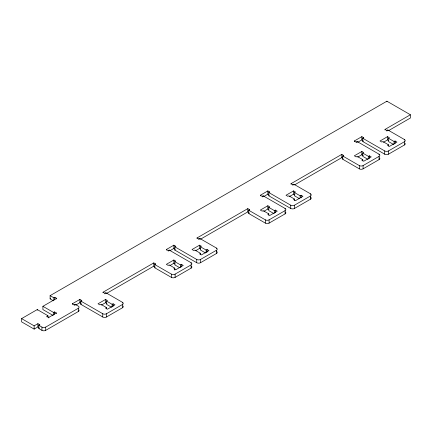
<?xml version="1.0" encoding="UTF-8"?>
<svg xmlns="http://www.w3.org/2000/svg" width="432" height="432" viewBox="0 0 432 432"><rect width="100%" height="100%" fill="white"/><g stroke="black" fill="none" stroke-linecap="round" stroke-linejoin="round"><path stroke-width="0.65" d="M53.401 300.796L50.112 298.895L50.112 295.639L386.905 101.196L410.4 114.761L410.4 118.017L388.724 130.529M50.112 298.895L50.598 298.615M50.112 295.639L53.87 297.81L54.81 297.27L56.689 298.355L56.689 298.966M39.064 327.613L37.892 326.932L34.133 329.103L21.6 321.867L21.6 318.611L37.265 309.566L47.914 315.716L47.914 317.347M52.893 315.333L42.903 309.566L42.903 306.31L56.689 298.355M46.975 316.872L46.975 316.262L47.914 315.716M42.903 306.31L53.557 312.46L54.497 311.92L56.376 313.006L56.376 313.616M21.6 318.611L34.133 325.847L37.892 323.676L39.771 324.761L39.771 325.372M46.975 316.262L48.859 317.347L56.376 313.006M72.355 304.393L72.355 303.777L79.871 299.441L81.751 300.526L81.751 301.136M166.342 250.128L166.342 249.518L173.864 245.176L175.743 246.262L175.743 246.872M260.334 195.863L260.334 195.253L267.851 190.912L269.73 191.997L269.73 192.607M354.321 141.599L354.321 140.989L361.838 136.647L363.717 137.732L363.717 138.343M78.856 309.863A2.657 1.534 0 0 1 78.284 311.542L45.7 330.356A2.657 1.534 0 0 1 41.942 330.356L38.831 328.558L38.831 325.307L39.771 324.761M72.355 303.777L74.234 304.862L75.173 304.322L78.305 306.131A2.657 1.534 0 0 1 78.284 308.286L78.284 311.542M122.926 305.932A2.657 1.534 0 0 1 122.483 307.757L106.504 316.985A2.657 1.534 0 0 1 102.746 316.985L80.811 304.322L80.811 301.066L81.751 300.526M166.342 249.518L168.221 250.603L169.16 250.058L191.095 262.721A2.657 1.534 0 0 1 191.095 264.892L191.095 268.148L175.117 277.371A2.657 1.534 0 0 1 171.353 277.371L154.753 267.786L154.753 264.53L155.693 263.984L155.693 264.595M216.632 251.424A2.657 1.534 0 0 1 216.47 253.498L200.491 262.721A2.657 1.534 0 0 1 196.733 262.721L174.803 250.058L174.803 246.802L175.743 246.262M260.334 195.253L262.213 196.339L263.153 195.793L285.082 208.456A2.657 1.534 0 0 1 285.082 210.627L285.082 213.883L269.104 223.106A2.657 1.534 0 0 1 265.345 223.106L248.74 213.521L248.74 210.265L249.68 209.72L249.68 210.335M310.77 197.278A2.657 1.534 0 0 1 310.457 199.233L294.478 208.456A2.657 1.534 0 0 1 290.72 208.456L268.79 195.793L268.79 192.537L269.73 191.997M354.321 140.989L356.2 142.074L357.14 141.529L379.069 154.192A2.657 1.534 0 0 1 379.069 156.362L379.069 159.619L363.091 168.842A2.657 1.534 0 0 1 359.332 168.842L342.727 159.257L342.727 156.001L343.667 155.461L343.667 156.071M405.005 143.273A2.657 1.534 0 0 1 404.449 144.968L388.471 154.192A2.657 1.534 0 0 1 384.712 154.192L362.777 141.529L362.777 138.272L363.717 137.732M75.827 305.03L79.871 302.697L81.049 303.372M169.814 250.771L173.864 248.432L175.154 249.178M263.801 196.506L267.851 194.168L268.909 194.778M357.788 142.241L361.838 139.903L363.134 140.648M38.831 328.558L39.301 328.288M80.811 304.322L81.281 304.052M174.803 250.058L175.273 249.788M268.79 195.793L269.32 195.491M362.777 141.529L363.247 141.259M103.059 292.815L103.059 292.205L153.808 262.899L155.693 263.984M197.046 238.55L197.046 237.94L247.801 208.634L249.68 209.72M291.033 184.286L291.033 183.676L341.788 154.375L343.667 155.461M385.025 130.021L385.025 129.411L410.4 114.761M38.831 325.307L41.942 327.1A2.657 1.534 0 0 0 45.7 327.1L78.284 308.286M103.059 292.205L104.938 293.29L105.878 292.745L122.483 302.335A2.657 1.534 0 0 1 122.483 304.501L122.483 307.757M197.046 237.94L198.925 239.026L199.865 238.48L216.47 248.071A2.657 1.534 0 0 1 216.47 250.241L216.47 253.498M291.033 183.676L292.912 184.761L293.852 184.216L310.457 193.806A2.657 1.534 0 0 1 310.457 195.977L310.457 199.233M385.025 129.411L386.905 130.496L387.844 129.956L404.449 139.541A2.657 1.534 0 0 1 404.449 141.712L404.449 144.968M106.558 293.436L153.808 266.155L154.867 266.765M200.545 239.177L247.801 211.891L249.091 212.641M294.532 184.912L341.788 157.631L342.846 158.242M154.753 267.786L155.223 267.516M248.74 213.521L249.21 213.251M342.727 159.257L343.197 158.987M111.58 307.255L106.504 304.322L106.504 301.066L107.444 300.526L105.565 299.441L98.042 303.777L99.922 304.862L100.861 304.322L106.504 307.579L106.504 308.88M179.312 267.494L174.803 264.892L174.803 261.635L175.743 261.09L173.864 260.005L166.342 264.346L168.221 265.432L169.16 264.892L174.803 268.148L174.803 270.103M205.567 252.99L200.491 250.058L200.491 246.802L201.431 246.262L199.552 245.176L192.035 249.518L193.914 250.603L194.854 250.058L200.491 253.314L200.491 254.615M273.866 213.559L268.79 210.627L268.79 207.371L269.73 206.831L267.851 205.745L260.334 210.082L262.213 211.167L263.153 210.627L268.79 213.883L268.79 215.185M299.554 198.725L294.478 195.793L294.478 192.537L295.418 191.997L293.539 190.912L286.022 195.253L287.901 196.339L288.841 195.793L294.478 199.049L294.478 200.351M367.853 159.295L362.777 156.362L362.777 153.106L363.717 152.566L361.838 151.481L354.321 155.822L356.2 156.908L357.14 156.362L362.777 159.619L362.777 160.92M393.547 144.461L388.471 141.529L388.471 138.272L389.41 137.732L387.531 136.647L380.009 140.989L381.888 142.074L382.828 141.529L388.471 144.785L388.471 146.086M101.515 305.03L105.565 302.697L106.974 303.507M169.814 265.599L173.864 263.261L175.273 264.076M195.502 250.771L199.552 248.432L200.491 248.972M263.801 211.334L267.851 208.996L268.79 209.542M289.494 196.506L293.539 194.168L294.948 194.983M357.788 157.07L361.838 154.737L363.247 155.547M383.481 142.241L387.531 139.903L388.471 140.443M106.504 307.579L105.565 308.119L107.444 309.204L114.961 304.862L113.081 303.777L112.142 304.322L106.504 301.066M174.803 268.148L173.864 268.688L175.743 269.773L183.26 265.432L181.381 264.346L180.441 264.892L174.803 261.635M200.491 253.314L199.552 253.859L201.431 254.945L208.953 250.603L207.068 249.518L206.129 250.058L200.491 246.802M268.79 213.883L267.851 214.423L269.73 215.509L277.247 211.167L275.368 210.082L274.428 210.627L268.79 207.371M294.478 199.049L293.539 199.595L295.418 200.68L302.94 196.339L301.061 195.253L300.121 195.793L294.478 192.537M362.777 159.619L361.838 160.159L363.717 161.244L371.239 156.908L369.36 155.822L368.42 156.362L362.777 153.106M388.471 144.785L387.531 145.33L389.41 146.416L396.927 142.074L395.048 140.989L394.108 141.529L388.471 138.272M80.811 301.066L102.746 313.729A2.657 1.534 0 0 0 106.504 313.729L122.483 304.501M154.753 264.53L171.353 274.115A2.657 1.534 0 0 0 175.117 274.115L191.095 264.892M174.803 246.802L196.733 259.465A2.657 1.534 0 0 0 200.491 259.465L216.47 250.241M248.74 210.265L265.345 219.85A2.657 1.534 0 0 0 269.104 219.85L285.082 210.627M268.79 192.537L290.72 205.2A2.657 1.534 0 0 0 294.478 205.2L310.457 195.977M342.727 156.001L359.332 165.586A2.657 1.534 0 0 0 363.091 165.586L379.069 156.362M362.777 138.272L384.712 150.935A2.657 1.534 0 0 0 388.471 150.935L404.449 141.712M404.449 139.541L404.449 140.152M395.048 140.989L395.048 143.591M394.108 141.529L394.108 144.137M388.471 150.935L388.471 154.192M387.844 129.956L387.844 130.567M387.531 136.647L387.531 139.903M386.905 101.196L386.905 101.806M386.905 130.496L386.905 131.107M384.712 150.935L384.712 154.192M379.069 154.192L379.069 154.802M369.36 155.822L369.36 158.425M368.42 156.362L368.42 158.965M363.091 165.586L363.091 168.842M361.838 136.647L361.838 139.903M361.838 151.481L361.838 154.737M359.332 165.586L359.332 168.842M357.14 141.529L357.14 142.139M356.2 142.074L356.2 142.684M341.788 154.375L341.788 157.631M310.457 193.806L310.457 194.416M301.061 195.253L301.061 197.856M300.121 195.793L300.121 197.748M294.478 205.2L294.478 208.456M293.852 184.216L293.852 184.831M293.539 190.912L293.539 194.168M292.912 184.761L292.912 185.371M290.72 205.2L290.72 208.456M285.082 208.456L285.082 209.066M275.368 210.082L275.368 212.69M274.428 210.627L274.428 213.23M269.104 219.85L269.104 223.106M267.851 190.912L267.851 194.168M267.851 205.745L267.851 208.996M265.345 219.85L265.345 223.106M263.153 195.793L263.153 196.403M262.213 196.339L262.213 196.949M247.801 208.634L247.801 211.891M216.47 248.071L216.47 248.681M207.068 249.518L207.068 252.121M206.129 250.058L206.129 252.661M200.491 259.465L200.491 262.721M199.865 238.48L199.865 239.09M199.552 245.176L199.552 248.432M198.925 239.026L198.925 239.636M196.733 259.465L196.733 262.721M191.095 262.721L191.095 263.331M181.381 264.346L181.381 266.954M180.441 264.892L180.441 267.494M175.117 274.115L175.117 277.371M173.864 245.176L173.864 248.432M173.864 260.005L173.864 263.261M171.353 274.115L171.353 277.371M169.16 250.058L169.16 250.668M168.221 250.603L168.221 251.213M153.808 262.899L153.808 266.155M122.483 302.335L122.483 303.145M113.081 303.777L113.081 306.385M112.142 304.322L112.142 306.925M106.504 313.729L106.504 316.985M105.878 292.745L105.878 293.355M105.565 299.441L105.565 302.697M104.938 293.29L104.938 293.9M102.746 313.729L102.746 316.985M79.871 299.441L79.871 302.697M75.173 304.322L75.173 304.933M74.234 304.862L74.234 305.478M54.81 297.27L54.81 299.506M54.497 311.92L54.497 314.361M53.87 297.81L53.87 300.456M53.557 312.46L53.557 315.106M48.859 317.347L48.859 317.957M45.7 327.1L45.7 330.356M41.942 327.1L41.942 330.356M37.892 323.676L37.892 326.932M37.265 309.566L37.265 310.176M34.133 325.847L34.133 329.103M379.517 157.788A2.657 1.534 0 0 1 379.069 159.619M285.39 211.928A2.657 1.534 0 0 1 285.082 213.883M191.538 266.317A2.657 1.534 0 0 1 191.095 268.148"/></g></svg>
